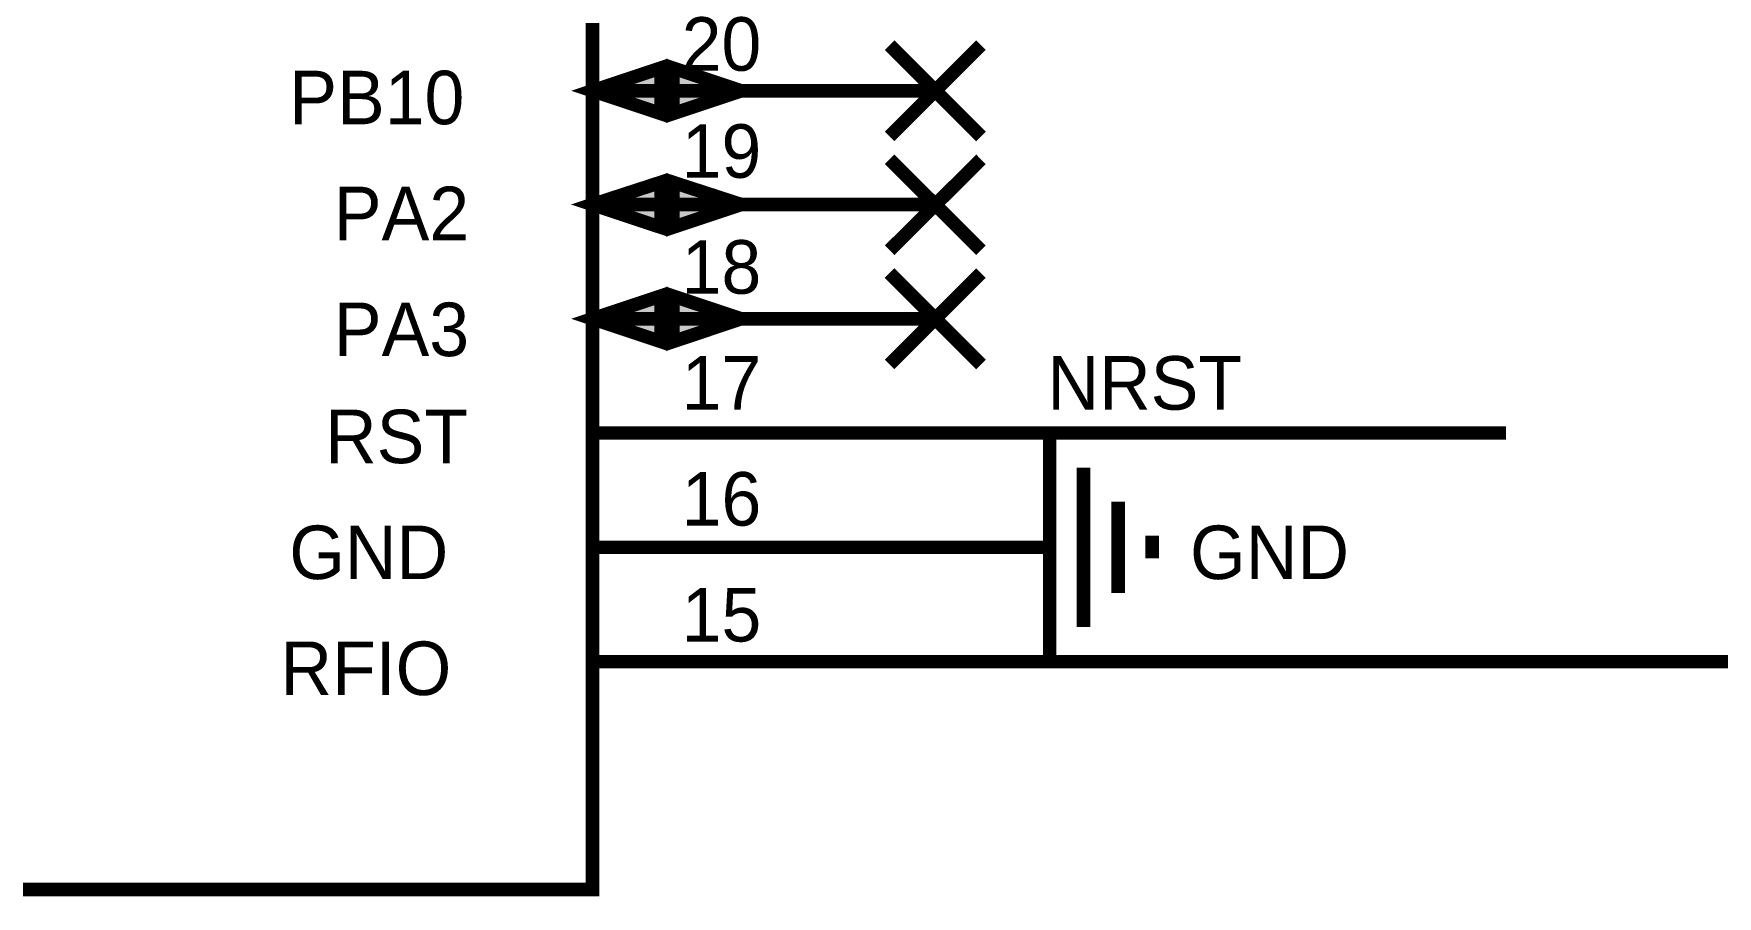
# Model space of a CAD drawing. Header units: inches. Extents: x 0 to 569, y 0 to 432.
# Drawn here: x 330.47 to 367.93, y 98.91 to 118.1 of the extents above; entities that cross this region are included whole.
import ezdxf

# ---------------------------------------------------------------- set-up
doc = ezdxf.new("R2010")
doc.units = ezdxf.units.IN
doc.layers.add('Sheet', color=255, linetype='Continuous')

msp = doc.modelspace()

# ---------------------------------------------------------------- linework, layer by layer
at = {"layer": 'Sheet'}
for points in [[(317.5, 142.23, 0.3, 0.3, 0), (342.9, 142.23, 0.3, 0.3, 0), (342.9, 99.058, 0.3, 0.3, 0), (317.5, 99.058, 0.3, 0.3, 0), (317.5, 142.23, 0.3, 0.3, 0)], [(344.425, 117.339, 0.3, 0.3, 0), (342.9, 116.83, 0.3, 0.3, 0), (344.425, 116.322, 0.3, 0.3, 0), (344.425, 117.339, 0.3, 0.3, 0)], [(344.425, 117.339, 0.0991, 0.0991, 0), (342.9, 116.83, 0.0991, 0.0991, 0), (344.425, 116.322, 0.0991, 0.0991, 0), (344.425, 117.339, 0.0991, 0.0991, 0)], [(344.686, 117.339, 0.3, 0.3, 0), (344.686, 116.322, 0.3, 0.3, 0), (346.211, 116.83, 0.3, 0.3, 0), (344.686, 117.339, 0.3, 0.3, 0)], [(344.686, 117.339, 0.0991, 0.0991, 0), (344.686, 116.322, 0.0991, 0.0991, 0), (346.211, 116.83, 0.0991, 0.0991, 0), (344.686, 117.339, 0.0991, 0.0991, 0)], [(344.425, 114.796, 0.3, 0.3, 0), (342.9, 114.3, 0.3, 0.3, 0), (344.425, 113.792, 0.3, 0.3, 0), (344.425, 114.796, 0.3, 0.3, 0)], [(344.425, 114.796, 0.0991, 0.0991, 0), (342.9, 114.3, 0.0991, 0.0991, 0), (344.425, 113.792, 0.0991, 0.0991, 0), (344.425, 114.796, 0.0991, 0.0991, 0)], [(344.686, 114.796, 0.3, 0.3, 0), (344.686, 113.792, 0.3, 0.3, 0), (346.211, 114.3, 0.3, 0.3, 0), (344.686, 114.796, 0.3, 0.3, 0)], [(344.686, 114.796, 0.0991, 0.0991, 0), (344.686, 113.792, 0.0991, 0.0991, 0), (346.211, 114.3, 0.0991, 0.0991, 0), (344.686, 114.796, 0.0991, 0.0991, 0)], [(344.425, 112.266, 0.3, 0.3, 0), (342.9, 111.758, 0.3, 0.3, 0), (344.425, 111.249, 0.3, 0.3, 0), (344.425, 112.266, 0.3, 0.3, 0)], [(344.686, 112.266, 0.3, 0.3, 0), (344.686, 111.249, 0.3, 0.3, 0), (346.211, 111.758, 0.3, 0.3, 0), (344.686, 112.266, 0.3, 0.3, 0)], [(344.425, 112.266, 0.0991, 0.0991, 0), (342.9, 111.758, 0.0991, 0.0991, 0), (344.425, 111.249, 0.0991, 0.0991, 0), (344.425, 112.266, 0.0991, 0.0991, 0)], [(344.686, 112.266, 0.0991, 0.0991, 0), (344.686, 111.249, 0.0991, 0.0991, 0), (346.211, 111.758, 0.0991, 0.0991, 0), (344.686, 112.266, 0.0991, 0.0991, 0)]]:
    msp.add_lwpolyline(points, format="xyseb", close=True, dxfattribs=at)
for points in [[(349.51, 115.813, 0.3, 0.3, 0), (351.544, 117.847, 0.3, 0.3, 0)], [(349.51, 117.847, 0.3, 0.3, 0), (351.544, 115.813, 0.3, 0.3, 0)], [(342.9, 116.83, 0.3, 0.3, 0), (350.527, 116.83, 0.3, 0.3, 0)], [(349.51, 113.283, 0.3, 0.3, 0), (351.544, 115.305, 0.3, 0.3, 0)], [(349.51, 115.305, 0.3, 0.3, 0), (351.544, 113.283, 0.3, 0.3, 0)], [(342.9, 114.3, 0.3, 0.3, 0), (350.527, 114.3, 0.3, 0.3, 0)], [(349.51, 110.741, 0.3, 0.3, 0), (351.544, 112.775, 0.3, 0.3, 0)], [(349.51, 112.775, 0.3, 0.3, 0), (351.544, 110.741, 0.3, 0.3, 0)], [(342.9, 111.758, 0.3, 0.3, 0), (350.527, 111.758, 0.3, 0.3, 0)], [(342.9, 109.215, 0.3, 0.3, 0), (350.527, 109.215, 0.3, 0.3, 0)], [(350.527, 109.215, 0.3, 0.3, 0), (363.227, 109.215, 0.3, 0.3, 0)], [(353.07, 109.215, 0.3, 0.3, 0), (353.07, 104.13, 0.3, 0.3, 0)], [(353.826, 108.446, 0.3, 0.3, 0), (353.826, 104.899, 0.3, 0.3, 0)], [(354.595, 107.69, 0.3, 0.3, 0), (354.595, 105.656, 0.3, 0.3, 0)], [(342.9, 106.673, 0.3, 0.3, 0), (350.527, 106.673, 0.3, 0.3, 0)], [(350.527, 106.673, 0.3, 0.3, 0), (353.07, 106.673, 0.3, 0.3, 0)], [(355.352, 106.933, 0.3, 0.3, 0), (355.352, 106.425, 0.3, 0.3, 0)], [(342.9, 104.13, 0.3, 0.3, 0), (350.527, 104.13, 0.3, 0.3, 0)], [(350.527, 104.13, 0.3, 0.3, 0), (393.7, 104.13, 0.3, 0.3, 0)]]:
    msp.add_lwpolyline(points, format="xyseb", dxfattribs=at)
for points in [[(344.474, 117.417), (342.743, 116.84), (344.474, 116.263)], [(344.628, 116.263), (346.359, 116.84), (344.628, 117.417)], [(344.474, 114.877), (342.743, 114.3), (344.474, 113.723)], [(344.628, 113.723), (346.359, 114.3), (344.628, 114.877)], [(344.474, 112.337), (342.743, 111.76), (344.474, 111.183)], [(344.628, 111.183), (346.359, 111.76), (344.628, 112.337)]]:
    msp.add_solid(points, dxfattribs=at)

# ---------------------------------------------------------------- texts
for s, p in [('20', (344.884, 117.277)), ('PB10', (336.153, 116.086)), ('19', (344.884, 114.895)), ('PA2', (337.145, 113.506)), ('18', (344.884, 112.316)), ('PA3', (337.145, 110.927)), ('17', (344.884, 109.736)), ('NRST', (353.02, 109.736)), ('RST', (336.947, 108.545)), ('16', (344.884, 107.156)), ('GND', (336.153, 105.966)), ('GND', (356.195, 105.966)), ('15', (344.884, 104.577)), ('RFIO', (335.955, 103.386))]:
    msp.add_text(s, height=1.1906, dxfattribs=at).set_placement(p)

doc.saveas('drawing.dxf')
